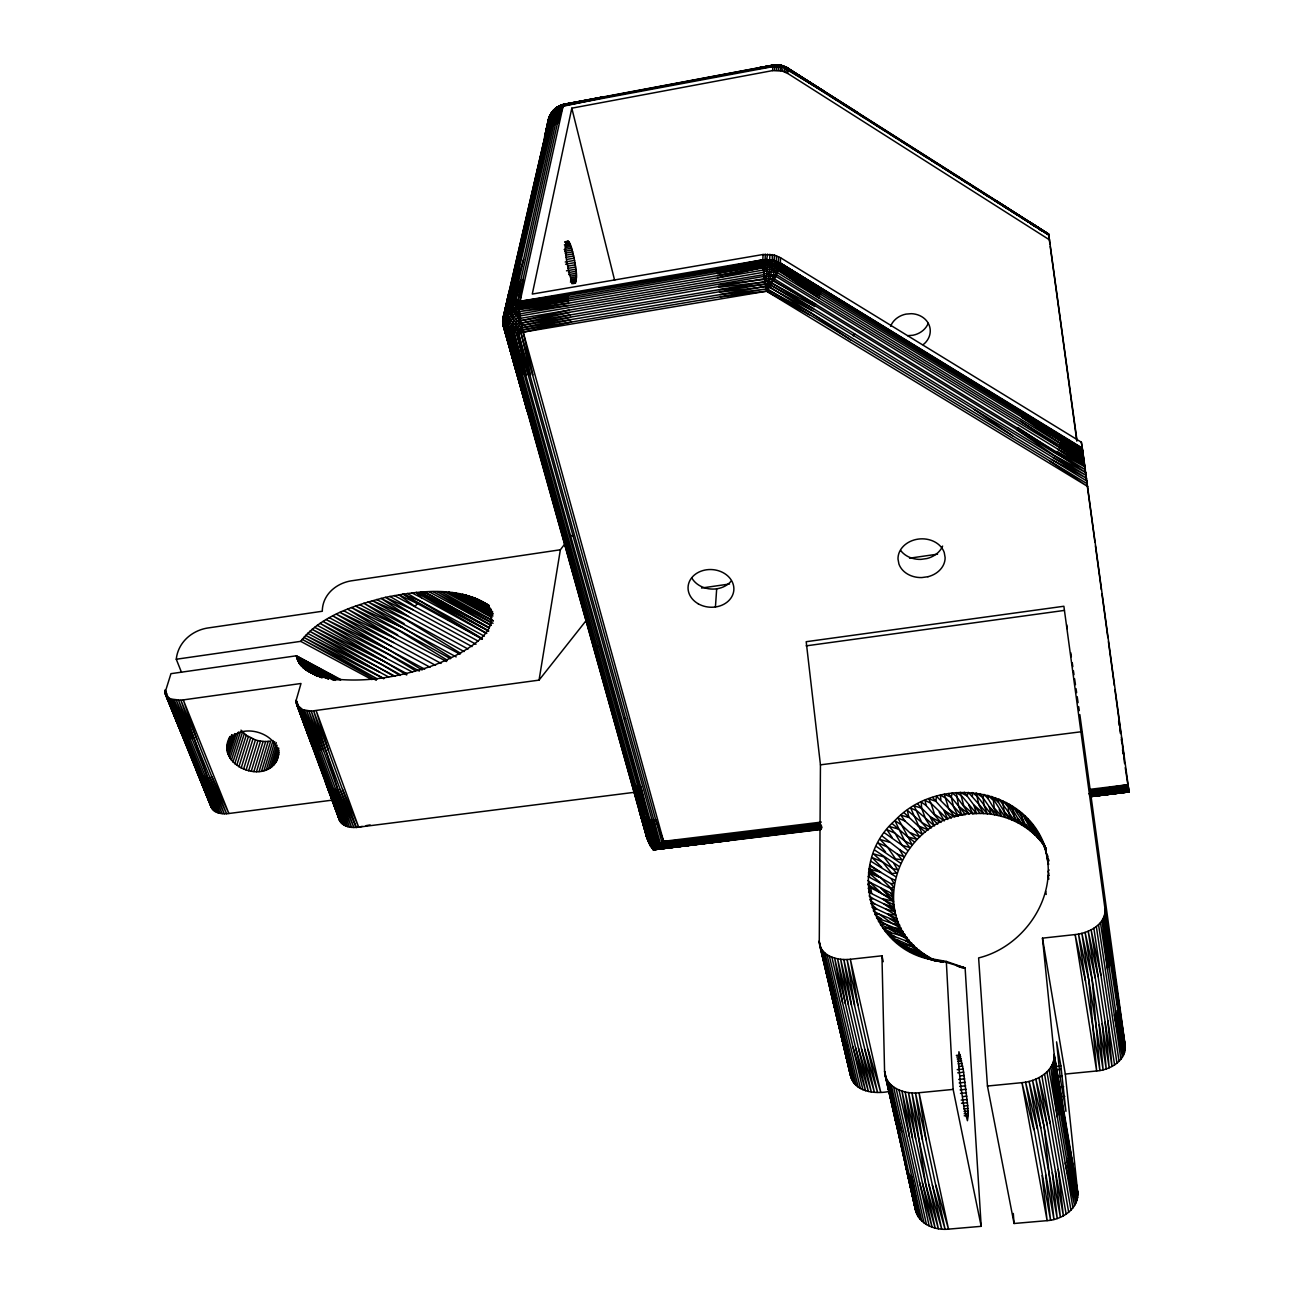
<?xml version="1.0" encoding="UTF-8"?>
<svg xmlns="http://www.w3.org/2000/svg" width="1294" height="1294" viewBox="0 0 1294 1294"><rect width="100%" height="100%" fill="white"/><g stroke="black" fill="none" stroke-linecap="round" stroke-linejoin="round"><path stroke-width="1.5" d="M934.689 960.569L921.344 956.379L930.936 959.55C867.093 947.337 846.939 862.564 894.882 820.606C936.484 775.769 1022.648 785.151 1044.614 845.5L1038.661 834.096M968.219 1115.428L967.443 1120.701L964.062 1108.068L960.552 1084.663L958.401 1062.099L958.919 1051.731L963.189 1069.07L967.718 1105.691L968.219 1115.428L964.208 1115.8M1076.964 440.219L1048.771 234.78L823.437 91.437L782.595 67.094L772.825 66.641L557.536 106.852C548.381 112.513 547.233 123.933 545.631 133.508L503.851 314.507C501.085 325.101 512.828 335.955 523.229 332.137L766.598 291.199L775.591 276.835L777.257 262.213L771.936 259.884L762.813 259.819L520.107 301.308C508.202 302.747 499.808 315.558 503.641 327.075L526.901 409.195M1100.466 922.606L1114.328 1014.917L1122.432 1057.085L1109.12 967.216L1103.378 918.271L1124.535 1052.572L1104.914 913.71L1125.295 1047.897L1105.027 909.132C1105.933 924.725 1088.448 933.249 1075.104 934.575L1042.479 938.15L1065.302 1074.052L1096.649 1070.979C1109.896 1069.976 1126.443 1060.773 1125.165 1045.568L1105.027 909.132L1063.878 606.255L806.194 641.711L820.445 764.835L819.264 943.31L850.514 1075.379C854.25 1092.54 876.087 1094.32 890.191 1091.279M729.395 840.55L654.052 849.721L650.348 845.839L505.873 329.469C506.294 321.543 512.375 315.235 518.684 311.094L523.019 279.472L561.143 106.415L564.216 104.248L602.729 97.196M576.267 278.485C578.353 274.91 568.842 224.687 565.543 246.863C563.715 250.243 572.611 298.898 576.267 278.485L570.638 279.455M1045.212 847.279L1042.026 841.003C1063.264 888.962 1027.436 946.06 978.62 957.916L987.451 1086.038L1014.059 1223.493L1047.121 1220.646C1061.792 1219.773 1078.937 1208.919 1077.724 1192.55L1065.302 1074.052M509.707 290.228L504.611 312.55C504.175 321.785 512.521 328.466 519.848 332.526L522.355 328.967L521.191 323.096L510.726 305.74L555.757 108.955L557.261 107.289L560.092 105.59L773.602 65.541L781.641 66.285L782.417 71.073L787.739 73.451L1049.58 239.908M633.057 783.096L653.195 849.754L663.596 841.326L523.229 332.137C516.71 325.7 506.294 319.294 506.811 308.942L551.535 112.966L552.781 111.494L559.639 105.865L563.359 104.41L773.311 65.04L781.625 65.379L780.67 66.641L775.834 65.848L757.216 68.922M976.792 813.279C898.44 812.681 857.421 924.175 935.433 960.455L913.645 953.209M1129.064 791.896L1090.955 796.522L1129.064 791.896L1082.48 449.325L821.609 289.5L780.314 263.086L780.525 257.749L774.378 255.08L763.088 254.497L532.271 294.062L571.802 108.178L772.615 70.604L782.417 71.073M787.739 73.451L787.884 69.472C782.369 66.043 776.578 63.455 787.431 67.789L823.275 90.823L787.237 68.113L781.172 65.654M552.554 113.71L553.476 111.963C550.128 112.044 546.181 122.445 549.61 121.749M1082.706 450.846L821.383 290.907L780.201 264.3L778.373 262.003L778.584 256.681M786.056 72.496L786.218 68.517L783.549 65.865L782.902 66.77M821.739 828.111L656.559 847.958L512.521 332.509L510.467 332.073C495.651 323.484 508.267 306.629 519.881 302.553L717.151 268.699L762.813 259.819L775.155 261.55L776.303 261.113L776.529 255.775M784.277 71.688L784.439 67.725M1082.48 449.325L1082.285 448.047L780.314 263.086L775.155 261.55L774.152 260.401L774.378 255.08M1087.381 483.859L767.989 289.338L772.583 265.771L772.178 254.562M780.492 70.604L780.67 66.641M1050.259 461.408L1087.753 486.528L766.598 291.199L770.771 260.579L769.671 259.56L769.914 254.239M778.535 70.345L778.729 66.366M1087.009 481.109L810.788 312.857L766.145 288.999L763.832 274.635L767.633 254.125M776.562 70.248L776.756 66.269L777.791 65.784M527.337 411.395L503.641 327.075L503.042 318.599L504.628 313.18L508.235 307.325L552.781 111.494L555.191 109.02L557.439 107.936L518.732 281.073L515.643 302.521L517.179 304.041L717.135 270.139L762.781 261.048L765.077 259.528L765.352 254.206M774.572 70.345L774.782 66.366L776.756 66.269M762.813 259.819L763.088 254.497M772.615 70.604L772.825 66.641M504.611 312.55C501.457 321.333 510.127 328.369 516.516 332.752L659.228 845.791L821.641 826.17M647.372 835.051L647.146 838.787L650.348 845.839L503.334 324.519L503.415 316.286M515.352 367.997L502.962 322.481L507.782 298.202L503.042 318.599L503.107 317.79M715.436 606.983L716.682 588.802M647.55 834.97L647.146 838.787L503.981 328.078C503.172 317.887 512.214 310.77 519.638 305.627L765.563 263.103L779.489 266.143L775.591 276.835L764.01 275.832M639.495 811.548L647.146 838.787L504.563 329C504.725 319.343 512.764 312.922 519.606 307.438L765.239 264.866L779.538 267.243L1082.965 452.593M514.09 303.281L519.784 312.905C514.624 315.849 501.781 328.547 510.467 332.073L655.346 848.751L820.186 828.953M551.179 113.144L505.598 310.689C505.42 320.621 514.737 328.708 523.229 332.137L571.527 322.028L766.145 288.999L719.998 294.628L522.129 327.77L518.765 325.764L512.667 318.89L507.83 308.57L513.572 303.443L518.732 281.073M646.191 829.535L646.402 836.199M227.615 743.937C237.498 718.817 284.696 733.504 277.142 759.934C264.154 786.315 213.736 764.22 230.041 736.448L227.146 745.926M646.207 829.81L645.852 833.546L645.463 830.845M769.671 259.56L768.248 261.679L765.498 283.337L770.917 284.34L773.974 272.597L775.155 261.55M548.43 119.905L544.936 135.336L548.915 118.045L544.612 139.202M548.43 122.04L549.157 119.889L548.915 121.879M503.867 316.998L503.544 326.007L515.433 369.097M582.154 101.466L599.3 98.247L563.359 104.41L559.251 107.079L520.819 280.167L517.843 301.809L507.96 309.735L503.301 317.871M522.566 374.516L512.521 332.509L515.837 325.587L520.786 320.702L569.295 310.107L766.274 275.978M513.572 303.443L516.775 282.189L523.569 259.479M557.536 106.852L554.188 110.152L514.98 283.483L511.631 304.559L520.447 318.324L520.786 320.702L765.999 278.42L774.491 278.954L1085.423 469.738L1055.791 453.498L772.324 279.585M340.759 679.56L296.342 655.799L170.954 673.673L165.001 692.743L166.764 696.431L170.679 699.019L180.901 700.232L301.001 683.491L296.18 700.232L296.763 704.615L302.812 709.743L311.256 711.102L539.048 680.126L560.367 549.772L565.235 543.399M513.346 284.955L509.415 308.215L514.236 317.256L521.644 325.457L767.326 283.564M779.247 263.005L779.489 266.143L780.201 264.3L821.609 289.5M560.625 105.267L775.219 64.765L775.834 65.848M506.261 307.81L507.782 300.321L506.019 307.713M821.059 829.179L653.696 849.592L508.785 330.746L512.65 322.271L519.023 316.092L519.929 313.698L518.684 311.094M569.295 310.107L520.447 318.324L514.187 323.937L510.467 332.073L520.916 374.063M550.468 114.568L548.672 120.132M503.042 318.599L508.963 292.201M516.5 303.022L520.107 301.308L563.327 105.202L602.066 97.196M549.594 116.266L503.932 314.733M508.607 296.488L518.069 255.193M518.959 251.246L528.421 209.952M529.327 206.021L544.176 141.127M514.98 283.483L509.852 305.853L510.726 305.74M520.819 280.167L514.591 304.155M523.019 279.472L517.843 301.809L519.881 302.553L568.454 295.533M951.252 818.212L935.869 801.309L936.435 796.247L948.712 808.588L958.32 816.126L953.646 807.278L951.252 797.201L952.238 792.963L956.509 796.473L969.174 814.12L958.676 806.275L956.25 792.559L961.814 796.069L976.469 813.554C1003.772 812.26 1031.949 825.426 1046.328 849.074L1046.021 848.168M544.467 137.229L548.171 121.782M764.01 260.159L762.845 264.138L763.832 274.635L519.023 316.092M980.124 813.489L967.152 796.004L968.268 792.332L987.419 813.845L984.184 805.919L983.068 797.735L984.006 794.387L988.293 798.948L998.143 815.527L989.263 806.793L980.124 793.61M551.535 112.966L555.773 108.89L550.371 127.233M893.329 890.628L880.664 877.72L869.131 868.856L881.004 872.447L869.891 865.023L869.633 871.315L890.838 883.624L893.636 887.086L890.838 888.703L868.177 876.604M548.915 128.607L553.929 109.974L558.215 107.451M275.137 763.525L279.035 750.342M276.269 761.778L279.051 752.364M277.142 759.934L278.873 754.24M270.381 767.892L277.11 745.263M272.177 766.582L277.773 747.738M273.762 765.126L278.792 748.175M266.257 769.946L274.716 741.672M268.392 769.008L276.269 742.627M263.96 770.69L273.034 740.524M551.988 126.019L557.439 107.936M259.059 771.564L268.198 741.397L270.656 741.074L261.55 771.24M256.487 771.693L265.658 741.527L268.198 741.397M253.867 771.596L263.103 741.43L265.658 741.527M248.642 770.771L257.943 740.621L263.103 741.43M251.246 771.289L260.515 741.138M549.578 117.948L553.282 110.314M553.735 124.984L559.251 107.079L601.564 98.101M246.07 770.059L255.419 739.925L246.248 735.235L240.991 730.156M550.274 117.705L550.872 115.781L549.287 116.929M243.579 769.137L252.961 739.02M238.889 766.776L248.351 736.658M241.169 768.038L250.599 737.92M555.611 124.127L561.143 106.415L560.27 106.205M236.737 765.336L246.248 735.235M234.764 763.751L244.307 733.666M557.568 123.464L563.116 105.946M231.383 760.193L240.393 732.032M232.969 762.037L242.544 731.967M228.892 756.278L236.139 733.763M230.025 758.284L238.452 732M230.558 738.518L231.755 734.782M227.048 750.051L231.901 735.073M227.404 752.154L232.855 735.283M228.019 754.224L234.667 733.601M226.968 747.981L230.607 736.739M785.296 67.628L785.539 66.803L781.382 65.347M181.483 672.314L176.275 659.244C178.022 642.002 192.644 629.838 209.03 627.816L322.287 611.253C322.432 594.075 337.168 582.478 352.906 580.602L560.367 549.772M504.628 313.18L505.598 310.689M786.218 68.517C789.647 68.453 783.727 65.137 785.167 68.226M517.147 332.687L521.725 326.153M774.88 65.169L757.669 67.967M779.101 65.266L779.732 65.929M853.328 335.874L854.671 333.771M1049.111 869.94L1048.189 871.347L1048.949 874.129M550.759 113.775L552.813 111.074M554.803 109.197L550.888 114.293M176.275 659.244L300.693 641.355C321.09 615.54 354.766 605.204 385.45 597.359C419.418 590.711 458.497 585.6 489.181 605.576M517.81 314.248L763.557 272.306L764.414 271.109L777.532 272.727L1084.097 460.324M987.451 1086.038L1021.953 1082.657C1036.785 1081.46 1054.998 1071.286 1054.173 1054.416L1042.479 938.15M869.633 871.315L868.565 872.722L869.633 876.814M539.048 680.126L586.489 620.149M717.167 271.805L763.573 261.534L780.201 264.3M551.713 112.368L553.978 109.683M518.473 322.627L521.191 323.096L570.056 314.976L764.883 281.898L765.741 280.879L771.645 281.979L773.294 281.105L816.013 304.365M893.976 908.776L872.997 898.586L869.875 899.734L874.663 903.859L885.533 908.954L895.124 911.752L892.714 903.827L893.442 901.271L880.988 888.266L893.232 897.729L891.776 898.812L870.636 887.781L867.983 884.368L869.956 882.314L893.2 894.17L890.838 888.703M776.238 273.309L775.688 275.573L764.188 273.438L763.557 272.306M568.762 305.4L519.751 311.498L763.314 270.074L764.657 268.893L778.325 270.786L1083.741 457.898M518.198 372.818L504.789 327.883M554.511 109.133L556.63 107.386M557.099 107.596L560.868 106.367M502.978 322.772L503.641 327.075C501.959 316.561 511.648 308.732 519.735 303.993L568.389 297.183M559.639 105.865L564.605 104.361L558.102 106.529M1083.256 454.566L779.004 268.958L764.932 266.807L717.555 277.806M769.154 283.904L1053.154 457.607L1086.232 475.448L813.522 308.7L770.723 285.327L719.998 294.628M770.771 260.579L771.936 259.884M555.854 108.114L560.092 105.59M559.671 106.334L564.216 104.248L561.693 104.895M561.839 105.962L601.791 97.535M772.987 261L774.152 260.401M652.435 848.848L507.652 331.248L508.785 330.746M557.261 107.289L559.251 107.079L557.924 107.628M563.634 105.704L565.219 105.024L562.825 104.733M654.958 849.624L660.716 848.039M506.811 308.942L507.83 308.57M784.827 67.595L787.431 67.789M561.24 105.396L563.586 104.668M553.606 110.637L554.56 110.346M562.275 104.798L602.373 97.082M782.595 67.094L783.501 66.851M911.704 943.067L895.044 936.727L885.112 931.065L907.11 937.471L884.562 923.706L880.47 924.709L905.04 934.527L895.027 927.992L878.4 921.377M569.651 312.55L521.191 323.096L517.616 327.172L514.462 332.687L524.377 374.839M521.644 325.457L570.056 314.976M522.129 327.77L570.508 317.386M771.596 65.59L760.079 68.048L771.806 65.913M773.521 65.185L777.645 65.201M517.665 309.412L717.377 275.654L762.959 265.966L764.932 266.807M521.385 330.132L570.994 319.747M717.248 273.649L762.845 264.138L765.239 264.866M508.235 307.325L509.205 307.115M757.896 68.097L775.041 64.862M757.33 68.372L772.987 65.396L774.782 66.366M564.006 104.765L578.353 102.177M603.117 97.535L626.668 93.119M630.599 92.375L640.401 90.531M644.331 89.804L667.882 85.388M671.812 84.644L681.614 82.816M685.545 82.072L709.096 77.656M713.026 76.928L750.31 69.925M754.24 69.197L758.155 68.453M777.257 262.213L780.314 263.086L1082.366 448.646L1061.598 436.466L1082.593 450.053L1061.549 437.938L1082.835 451.687L1061.355 439.572L1022.486 414.031M311.336 744.034L296.31 703.24L339.61 820.493C343.8 828.338 354.685 828.354 362.191 826.365M366.137 825.637L370.1 824.925M564.685 241.832L568.438 241.169M565.187 242.512L568.939 241.849M565.704 243.385L569.473 242.722M564.378 244.809L570.007 243.822M564.928 246.086L570.557 245.1M565.478 247.558L571.107 246.572M564.152 249.516L571.657 248.205M564.702 251.295L572.191 249.985M565.235 253.187L572.724 251.877M565.737 255.209L573.226 253.899M566.222 257.296L573.711 256.002M566.675 259.463L574.164 258.169M565.235 262.003L574.585 260.385M565.607 264.235L574.973 262.617M567.823 266.127L575.296 264.833M568.115 268.343L575.604 267.033M566.497 270.818L575.846 269.201M772.987 65.396L757.491 68.048L775.413 64.91L773.602 65.541M565.009 104.685L578.499 102.372M582.349 101.725L586.198 101.061M590.048 100.398L593.897 99.735M568.551 272.565L576.04 271.271M568.681 274.554L576.17 273.277M570.638 276.107L576.251 275.153M570.67 277.854L576.283 276.884M570.557 280.879L576.17 279.908M570.411 282.124L576.04 281.154M572.094 282.852L575.846 282.205M571.835 283.693L575.604 283.046M717.151 268.699L763.573 261.534M717.377 275.654L763.12 267.955L764.657 268.893M717.135 270.139L762.797 262.488L765.563 263.103M520.528 327.398L522.663 330.002L571.527 322.028M821.286 824.957L688.618 841.1L659.228 845.791L653.713 819.652L517.762 331.345M1090.842 790.408L1128.142 784.682L1090.858 789.227M1091.068 791.896L1128.352 786.267L1090.891 790.683M520.107 301.308L568.584 294.078M516.743 307.859L568.438 301.001M1089.305 793.481L1128.546 787.69L1091.101 792.138M1089.467 794.581L1128.708 788.936L1089.322 793.643M701.542 588.026L729.541 583.998M909.553 558.183L937.552 554.155M821.981 827.206L656.559 847.958L649.847 819.328L513.152 330.245M1091.57 795.195L1128.837 789.987L1089.483 794.726M806.13 645.868L1064.428 610.412M568.389 299.011L519.638 305.627L517.179 304.041M689.928 844.109L655.346 848.751L640.659 786.267M658.727 848.767L662.657 848.249M666.572 847.732L672.443 846.955M676.374 846.422L682.245 845.645M688.133 844.869L692.047 844.351L688.133 844.82M1091.78 796.247L1099.593 795.228M1103.507 794.71L1109.362 793.934M1113.277 793.416L1119.132 792.656L1113.261 793.254M1125.004 791.879L1129.064 792.106M333.351 799.999L228.892 813.505C222.649 814.282 214.076 813.683 211.197 807.052L165.001 692.743L212.653 809.526M690.349 844.707L654.214 849.365L644.849 817.759L637.166 785.393M519.654 309.395L568.567 303.136M820.445 764.835L1081.477 731.725M656.802 849.301L691.772 844.869L654.214 849.365L646.385 818.423M727.762 840.502L653.195 849.754L644.849 817.759M634.125 792.349L356.238 827.448L340.209 789.566L311.256 711.102L323.646 750.698L351.596 827.367L335.647 789.178L306.727 710.762L319.343 749.986L347.455 826.575L331.717 788.078M720.467 296.941L766.598 291.199L809.381 314.83M820.428 823.599L662.107 842.96L520.544 331.313M653.195 849.754L690.737 845.079M655.751 819.603L663.596 841.326L821.318 822.094M688.618 841.1L660.652 844.464L653.713 819.652M1091.586 795.341L1128.95 790.844L1091.715 795.729L1097.603 795.131M1103.475 794.435L1107.389 793.966M1124.987 791.831L1128.902 791.362L1125.246 767.617M698.016 843.623L701.979 843.138M707.947 842.426L713.9 841.698M717.879 841.213L723.847 840.485M729.8 839.774L735.768 839.046M741.721 838.318L745.7 837.833M751.652 837.121L755.631 836.636M761.6 835.908L767.552 835.18M771.531 834.711L777.5 833.983M783.452 833.255L787.431 832.77M793.384 832.058L799.352 831.33M803.331 830.845L809.284 830.117M815.252 829.405L819.215 828.92M1091.699 796.004L1129.015 791.475M654.052 849.721L821.092 829.454M953.646 816.077L965.534 814.638L948.259 793.529M719.124 289.775L765.288 284.324L766.921 285.958M719.545 292.234L765.708 286.702L767.957 288.562L769.364 287.381L812.179 310.803M718.38 284.858L764.511 279.455L765.741 280.879M718.736 287.317L764.883 281.898M666.588 847.344L670.502 846.891M676.374 846.195L680.304 845.742M689.508 843.3L657.853 846.972L649.847 819.328M883.236 961.685L881.958 955.797L850.368 959.275C838.997 960.552 824.149 957.463 819.765 945.477L850.514 1075.379L819.118 941.094L850.336 1073.098M727.988 839.482L766.646 835.439M956.315 1055.403L960.31 1054.998M956.751 1057.052L960.746 1056.648M957.22 1059.01L961.199 1058.621M957.689 1061.258L961.685 1060.87M958.191 1063.781L962.17 1063.377M958.692 1066.515L962.671 1066.127M804.512 829.341L820.17 827.772M957.22 1069.669L963.189 1069.07M957.738 1072.791L963.69 1072.208M960.229 1075.864L964.208 1075.476M1056.955 1066.288L1060.87 1065.9L1065.949 1111.352L1060.32 1078.533L1056.567 1041.864L1060.87 1065.9M958.741 1079.439L964.693 1078.856M1057.457 1069.701L1061.371 1069.313M959.21 1082.9L965.178 1082.318M959.663 1086.394L965.631 1085.812M1058.427 1076.705L1062.342 1076.317M921.797 1221.018L901.74 1131.765L889.366 1083.207L918.271 1216.781L886.39 1078.792L916.006 1211.993L884.578 1071.383L915.392 1209.469C918.255 1224.075 935.044 1230.594 948.502 1229.138L981.192 1226.324L953.144 1089.402L919.047 1092.734C904.91 1094.578 885.549 1087.801 884.578 1071.383L881.958 955.797M960.099 1089.904L966.068 1089.322M960.504 1093.381L966.472 1092.799M962.865 1096.584L966.844 1096.196M1059.77 1087.17L1063.7 1086.782M961.199 1100.094L967.168 1099.512M961.491 1103.264L967.459 1102.682M963.723 1106.063L967.718 1105.691M1060.902 1096.697L1064.833 1096.325M963.917 1108.877L967.912 1108.489M964.062 1111.449L968.074 1111.061M964.176 1113.762L968.171 1113.39M727.584 838.674L689.071 842.297L657.853 846.972L651.739 819.571M765.142 831.783L804.14 828.306M726.759 836.458L765.53 832.996M764.738 830.392L803.768 827.076M907.66 335.664L912.901 335.259A20.235 17.695 -7.2 0 0 928.219 323.322M663.596 841.326L688.182 839.709M964.273 792.235L967.152 796.004L960.261 792.316L963.723 805.58L972.813 813.764L976.469 813.554L973.945 805.127L983.78 813.586L979.073 805.369L976.194 793.012L983.068 797.735M890.838 883.624L894.105 883.559L891.162 878.561L869.989 865.832M623.676 718.396L625.698 718.461M570.961 535.538L572.983 535.667M777.176 64.781L779.57 64.991M776.998 65.104L781.657 65.735M935.869 960.811L909.941 951.365L934.527 960.552L925.339 957.689L946.318 961.426L965.114 967.944L981.192 1226.324M961.232 967.605L965.114 967.944L942.016 961.07M874.663 903.859L870.83 903.487L876.669 909.019L897.114 918.562M917.317 953.581L906.366 949.343L928.801 956.945L907.773 947.661L902.905 947.176L925.647 954.972L917.333 950.977L899.573 944.846M907.773 947.661L896.386 942.356L916.88 948.195L890.434 936.969L895.044 936.727L887.7 934.09M787.237 68.113L822.968 90.418M488.954 627.59L425.613 592.749L420.534 592.118L423.607 595.191L488.647 630.922L420.534 592.118L488.97 627.897M340.597 680.078L296.342 655.799C300.305 674.303 323.451 677.49 339.125 679.431C367.593 681.728 396.287 677.102 423.445 668.691C446.77 662.075 520.609 629.644 478.926 599.915M899.055 940.625L893.329 939.735L903.309 944.28M1049.337 875.52L1048.075 875.326L1048.836 879.192M786.995 68.582L823.437 91.437M958.741 966.78L965.114 967.944L956.298 965.647M779.295 64.959L781.625 65.379M772.89 65.913L773.893 66.123M903.131 931.486L895.027 927.992L901.368 928.364L892.213 923.447L876.523 917.947L884.562 923.706M922.347 956.104L917.446 954.875L934.43 960.649M892.067 823.502L907.595 836.797L917.074 839.385L901.465 824.941L894.882 820.606L904.635 840.89L909.828 847.619L901.95 845.16L884.433 832.802M908.97 944.232L914.227 945.688L905.104 940.495L909.326 940.317L887.781 928.251L882.702 927.944L891.275 932.602M255.419 739.925L257.943 740.621M898.117 829.001L889.399 826.494L895.044 833.255L901.95 845.16L907.676 850.546M937.762 960.52L943.504 962.154M889.722 842.313L880.066 839.466L887.49 847.069L897.389 854.153L903.746 856.66L899.524 849.592L882.184 836.086M937.713 824.1L921.587 808.135L914.13 805.887L921.813 822.499L928.299 829.923L917.931 825.734L904.037 812.664M940.317 961.879L933.556 959.76L936.662 961.07M922.59 952.853L917.333 950.977L919.678 950.589L913.046 947.742M868.549 892.1L893.831 904.781M871.962 907.207L876.669 909.019L873.288 910.847L878.998 914.065L898.359 921.894L887.458 913.904L896.03 915.181L885.533 908.954M423.607 595.191L416.231 592.474L421.553 597.796L486.528 633.478M596.874 645.997L598.443 646.579M482.177 639.058L417.299 603.489L403.13 594.059L419.45 600.562L484.36 636.195M939.25 961.119L942.21 962.332M880.664 877.72L868.565 872.722L880.664 882.993M891.162 878.561L894.752 880.049M951.252 797.201L944.28 794.273L948.712 808.588L954.762 817.096L943.892 810.206L947.774 819.474L930.968 803.283L928.752 798.851L935.869 801.309L932.57 797.46M776.303 261.113L778.373 262.003M910.798 832.899L919.727 836.846L914.26 829.195L905.04 821.092L900.867 815.188L908.873 817.484L907.304 810.27L921.813 822.499L931.356 827.853L925.889 819.49L921.587 808.135L921.296 802.07L926.197 805.58L940.997 822.418L930.16 816.757L934.494 825.912L917.155 810.998L910.669 808.006L922.476 834.42L914.26 829.195M905.04 821.092L897.826 817.84L912.124 844.772L904.635 840.89L895.044 833.255L886.843 829.6L892.245 837.703M475.998 644.266L412.948 609.765L385.45 597.359L410.732 613.097L472.003 646.596M456.167 656.899L401.933 627.364L355.543 606.061L450.522 658.711M506.407 330.601L507.167 330.957L505.873 329.469M424.707 669.192L389.64 650.219L326.169 619.583L419.369 671.101M406.704 674.983L384.334 661.525L314.571 627.299L400.315 674.659M410.732 613.097L381.051 598.378L408.532 616.526L468.024 649.038M435.56 665.342L393.538 642.552L336.343 614.165L391.564 646.385L430.109 667.267M411.896 592.911L421.553 597.796M460.098 654.198L363.824 603.23L451.185 657.546M446.656 661.525L347.568 609.134L395.576 638.718L441.092 663.418M335.065 680.272L297.83 661.056L333.27 680.175M391.564 646.385L332.833 615.928L422.135 669.968M324.94 677.263L328.466 679.107M412.365 672.023L320.071 623.384L384.334 661.525M493.127 621.023L437.113 591.617L493.014 623.304M328.498 678.299L298.736 662.722L328.547 678.913M321.931 677.425L302.699 667.332L322.044 677.716M321.155 677.441L315.914 674.692L321.219 677.522M338.947 679.9L296.617 657.595L337.103 679.997M492.933 614.084L452.318 592.571L491.785 614.86M394.282 595.531L478.214 641.112M326.379 678.363L299.852 664.307L324.115 677.555M318.502 676.196L304.43 668.739L318.599 676.358M313.245 673.656L318.47 676.422M488.598 631.051L416.231 592.474L486.706 633.316M297.119 659.358L335.583 679.884M331.749 678.541L335.275 680.401M301.178 665.86L322.093 677.021M318.761 675.63L322.287 677.522M317.709 676.244L306.338 670.082L316.787 675.678M308.457 671.36L317.337 676.099M491.17 622.657L433.069 591.601L491.267 625.277M376.683 599.478L408.532 616.526L372.348 600.659L464.061 651.561M310.77 672.54L317.806 676.309M1051.731 459.548L1086.62 478.295L1053.154 457.607M490.28 608.212L465.63 594.981L491.316 609.393M492.982 615.993L448.678 592.199L491.72 616.979M359.651 604.605L401.933 627.364M388.637 676.988L307.551 633.284M383.817 678.477L305.546 635.305L379.821 672.233L309.719 631.278L395.317 676.341M300.693 641.355L371.879 679.576M343.735 610.752L395.576 638.718L339.982 612.434L393.538 642.552M329.436 617.739L389.64 650.219M317.24 625.326L407.173 673.851M765.077 259.528L766.242 260.159M490.685 609.49L462.508 594.237L491.607 610.833M771.645 281.979L772.033 283.24L814.799 306.532M428.961 591.682L490.911 625.439M874.695 850.077L898.958 866.365M459.241 593.59L492.739 611.916M444.926 591.908L491.639 617.4M487.903 605.252L474.105 597.699L488.113 605.543M488.744 605.43L476.596 598.766L488.97 605.624M488.631 606.158L471.437 596.696L488.825 606.595M1022.26 415.649L1060.983 441.335L1083.11 453.563L1061.355 439.572M1056.972 451.396L1085.035 466.94L1058.039 449.293L773.505 274.878M484.619 603.085L481.077 601.144L487.984 604.961M376.279 680.304L302.117 639.333L377.33 678.897L303.75 637.327L383.736 678.703M468.606 595.79L489.197 607.193M455.844 593.04L492.933 613.631M441.06 591.714L493.224 620.699M870.83 861.222L895.561 876.572M489.083 627.59L424.772 591.859L425.613 592.749M776.61 274.749L1058.977 447.206L1084.275 461.586L1059.786 445.168L1083.919 459.079L1021.872 417.396M403.13 594.059L482.161 638.88M386.016 657.789L323.047 621.476L387.796 654.02L415.212 670.632M389.866 596.405L412.948 609.765M1060.465 443.211L1083.579 456.733M876.313 846.47L900.414 863.066M397.646 634.885L351.515 607.565L399.781 631.1L447.368 660.263M407.529 593.445L482.436 638.718M393.327 675.969L312.048 629.272L382.733 665.165L399.975 675.5M518.571 319.375L520.786 320.702M404.116 623.676L368.062 601.904L406.316 620.052L460.632 653.341M983.149 388.426L1082.366 448.646M1084.841 465.565L1058.039 449.293L1084.647 464.206L1020.642 421.246M779.441 264.494L821.383 290.907M780.525 257.749L1081.363 442.208L1082.285 448.047M772.033 283.24L813.522 308.7M1058.977 447.206L1084.453 462.88M1000.699 204.355L1048.641 234.279L1049.935 244.404M780.314 263.086L943.342 364.051M1035.879 227.032L1031.043 223.846L1048.69 234.78L996.558 201.088M994.908 200.198L1048.69 234.78M1048.658 234.117L788.208 68.695L796.473 74.114M1048.625 234.117L1029.328 221.775L1048.641 234.279M822.547 90.208L858.181 112.821M1048.625 234.004L785.507 66.706L787.868 68.728M789.275 69.973L796.02 74.259M799.401 76.411L814.589 86.067M824.731 92.521L799.789 76.281M829.81 95.756L836.587 100.059M839.984 102.21L846.761 106.529M850.142 108.68L856.919 112.999M860.3 115.15L865.395 118.385M870.474 121.62L885.711 131.309M890.79 134.544L895.885 137.779M900.964 141.014L907.741 145.316M911.122 147.484L917.899 151.786M921.279 153.954L928.057 158.256M931.454 160.407L936.532 163.642M941.611 166.877L956.848 176.582M961.943 179.817L967.022 183.036M972.101 186.271L978.879 190.59M982.259 192.741L989.037 197.06M994.115 200.279L999.178 203.498M1002.543 205.649L1007.605 208.868M1010.97 211.003L1017.715 215.289M1021.079 217.441L1027.824 221.727M787.884 69.472L1048.836 235.12M889.69 918.756L899.783 925.161L892.213 923.447L878.998 914.065L874.809 914.437L881.635 918.966M1060.983 441.335L1083.418 455.634M1031.043 223.781L1035.863 226.871M1039.082 228.941L1042.301 230.995M996.137 200.602L1048.722 234.489M821.997 90.176L785.377 66.803L785.895 67.822M899.524 849.592L905.638 853.571M779.942 265.691L821.027 292.493M867.983 884.368L893.442 901.271L882.605 898.732L894.397 908.291L883.915 903.891L895.124 911.752M1039.114 229.151L1042.333 231.27M820.509 294.223L777.354 265.302M819.846 296.083L777.241 267.098M819.07 298.041L777.015 269.055M850.514 339.853L810.788 312.857L768.555 286.265M869.115 895.933L872.997 898.586M1017.78 427.489L1085.828 472.585L1054.513 455.585L1016.599 429.608M974.382 409.616L1012.539 435.69M764.156 277.029L765.999 278.42M767.374 259.447L768.507 260.304M907.595 836.797L914.534 842.038M917.931 825.734L925.339 832.107M593.218 643.522L594.237 644.461M867.983 880.486L881.635 893.523M763.314 270.074L764.414 271.109M881.667 867.223L871.93 857.453L882.654 862.047L892.731 868.565L896.532 873.126L891.792 873.531L882.654 862.047L873.224 853.733L883.948 856.951L892.731 868.565L897.664 869.73L893.976 863.664M519.606 307.438L517.972 305.238M503.075 324.293L505.372 329.857M917.672 803.897L921.587 808.135M1008.495 818.568L998.467 802.361L998.968 799.077L1015.078 821.35L1012.798 809.737L1006.02 802.393L1018.265 822.952L1017.828 818.358L1009.417 804.286M1004.063 811.257L1011.827 819.878L1008.786 813.344L1008.172 806.971L1002.543 800.663L1005.098 817.404L991.608 796.408L998.467 802.361L995.329 797.654M772.939 277.223L774.491 278.954M510.79 330.488L512.521 332.509M1047.8 863.486L1048.528 864.36L1047.914 860.688M885.565 851.953L878.108 842.928L887.49 847.069L895.529 858.86L902.015 859.831L897.389 854.153M518.473 302.02L519.735 303.993M1018.96 810.837L1027.274 828.581L1012.701 806.324L1012.798 809.737M1030.089 827.869L1035.362 835.406L1024.735 815.916L1025.544 819.62L1032.774 833.012M994.601 814.816L989.263 806.793L991.026 814.249L977.795 796.829L972.247 792.591L972.473 796.247M1026.207 824.456L1030.073 830.732M1044.42 846.13L1032.369 824.488M939.169 812.098L944.361 820.881L934.591 814.298L930.968 803.283L924.984 800.388L926.197 805.58M1021.904 813.311L1025.544 819.62M1046.28 851.129L1043.449 844.578L1045.956 848.961M1029.975 821.512L1040.15 840.55M1036.284 831.686L1034.634 827.578L1046.328 849.074M1021.354 824.682L1017.828 818.358L1024.363 826.575L1021.5 816.061L1015.887 808.507L1017.246 812.761M560.577 529.99L561.175 531.041M1045.245 846.68L1036.72 830.797L1042.349 843.284M1045.746 851.97L1047.881 856.272M776.675 271.142L777.532 272.727M1044.695 848.023L1046.28 850.999M891.145 893.766L893.232 897.729M1043.449 844.578L1046.053 850.029M1046.312 853.377L1049.03 860.801M968.818 805.192L972.813 813.764M211.925 776.707L228.892 813.505L183.311 699.973L196.72 738.874L226.563 813.732L209.612 776.788L178.588 700.313L192.143 738.89L222.147 813.651L205.309 776.416L174.318 699.989L188.099 738.211L218.249 812.907L201.638 775.365M203.384 775.979L220.126 813.36L205.309 776.416M517.163 372.025L503.447 326.088M342.651 789.486L358.681 827.222L316.205 710.762L328.466 750.698L356.238 827.448M198.807 774.346L196.559 769.04L204.015 787.577M200.327 777.888L204.096 786.752M195.879 768.733L209.984 802.442M333.593 788.725L349.461 827.06L335.647 789.178M165.923 695.299L182.373 734.927M196.219 770.14L211.197 807.052M1042.123 840.728L1043.352 843.737M1029.377 823.421L1027.42 818.649L1037.82 837.914L1037.222 835.39M196.72 738.874L180.901 700.232L207.38 776.691L224.299 813.78L209.612 776.788M192.143 738.89L176.388 700.232L190.04 738.631M166.602 693.503L165.114 689.848L167.929 697.094M181.516 733.763L165.341 694.069L211.812 808.346L197.659 772.615M188.099 738.211L172.409 699.585L186.352 737.612L216.551 812.276M170.679 699.019L186.352 737.612M213.736 810.578L164.936 691.336L180.594 731.11M195.798 767.261L172.118 707.947M169.158 698.291L215.047 811.5M205.503 791.281L209.984 802.361M320.006 765.126L296.18 700.232L302.44 717.07M322.157 770.674L324.309 776.222L322.303 770.723M336.828 810.529L296.116 701.769L338.203 815.657M341.325 823.065L297.491 705.893L340.338 821.836L327.333 785.232M325.15 781.204L338.203 815.738M296.763 704.615L312.064 745.36M328.466 750.698L313.698 711.021L337.863 789.469L353.877 827.497L340.209 789.566M323.646 750.698L308.926 711.021L321.413 750.423M303.831 720.807L307.309 730.156M325.603 782.644L339.61 820.493L326.331 784.002M319.343 749.986L304.672 710.341L317.451 749.372L345.611 825.928M302.812 709.743L317.451 749.372M299.69 708.093L342.538 824.165M310.77 739.505L312.808 745.02M318.243 759.707L320.265 765.223M301.146 708.999L343.978 825.119M298.461 707.058L313.051 746.573M331.28 795.131L335.453 806.502M958.676 806.275L961.911 815.317L946.027 798.252L940.334 795.179L940.9 799.627M999.211 809.462L1001.653 816.385L994.277 807.974L993.42 800.501L987.84 795.309L988.293 798.948M304.3 720.936L307.535 730.22M1046.62 855.755L1048.528 864.36M639.317 810.238L644.897 828.969L598.022 661.541M868.015 1049.321L880.713 1092.201L850.368 959.275L857.873 1005.034L877.542 1092.395L864.78 1049.305L843.817 959.517L851.387 1004.791L871.331 1092.039L858.569 1048.512L837.574 958.789L845.354 1003.562L865.54 1090.713L852.892 1046.749L831.88 957.139M861.626 1049.03L874.404 1092.33L864.78 1049.305M642.293 816.077L651.707 847.894L643.474 816.983M855.641 1047.752L868.371 1091.489L858.569 1048.512M935.902 1185.191L948.502 1229.138L919.047 1092.734L926.035 1139.755L945.089 1229.3L932.392 1185.11L911.963 1092.88L925.647 1184.091L935.158 1228.103L922.476 1183.169L901.967 1091.052L909.407 1136.666L929.173 1225.968M928.963 1184.738L938.376 1228.766L925.647 1184.091L915.651 1138.72L908.501 1092.54L928.963 1184.738L941.709 1229.171L932.392 1185.11M639.867 812.794L649.119 843.623L641.274 815.074M919.468 1181.988L932.084 1227.165L922.476 1183.169M503.689 324.891L510.224 348.232M511.324 352.13L596.922 657.659M526.998 410.327L503.269 323.856M835.617 998.402L823.21 951.381L854.428 1083.676L846.001 1042.511L824.974 953.096M522.663 330.002L532.885 374.823M833.837 996.639L821.739 949.537L852.989 1081.768L844.238 1040.716M1040.78 1127.915L1032.547 1080.377L1044.096 1126.653L1052.281 1172.688L1057.247 1218.527L1040.78 1127.915L1029.102 1081.412L1053.963 1219.498L1044.096 1126.653L1035.847 1079.115L1047.234 1125.133L1063.377 1215.81L1058.233 1169.452L1041.88 1075.88M1037.319 1128.918L1025.56 1082.172L1050.566 1220.21L1045.617 1174.92M1033.76 1129.646L1021.953 1082.657L1047.121 1220.646L1042.107 1175.631M571.802 108.178L614.634 280.345M899.767 1129.727L887.7 1081.072L898.101 1127.511M1050.146 1123.402L1038.969 1077.611L1047.234 1125.133M857.873 1005.034L847.069 959.517L854.606 1005.034M851.387 1004.791L840.647 959.275L848.298 1004.29M846.001 1042.511L856.159 1085.456M830.408 990.541L851.856 1079.73L842.782 1038.791M845.354 1003.562L834.646 958.078L842.572 1002.591M829.341 955.975L860.413 1088.48M827.028 954.632L858.165 1087.057M831.217 992.676L820.59 947.564L851.031 1077.595M885.419 1076.398L896.807 1125.165M905.46 1165.328L915.392 1209.469M852.892 1046.749L862.872 1089.694M516.516 332.752L526.351 375.034M518.684 332.671L528.437 375.098M520.932 332.461L530.621 375.034M909.925 1174.952L919.872 1218.98L911.898 1177.022M906.997 1170.374L916.977 1214.435L908.291 1172.736M884.821 1073.923L895.852 1122.707M1095.225 978.102L1085.1 932.376L1092.104 979.267L1099.916 1070.526L1085.488 980.917L1075.104 934.575L1096.649 1070.979L1088.836 980.221L1081.865 933.33L1092.104 979.267L1106.224 1068.925L1102.213 1023.603L1088.205 931.195L1098.153 976.711L1111.983 1066.418L1107.81 1020.659L1093.851 928.251M926.035 1139.755L915.489 1092.945L922.493 1139.69M915.651 1138.72L905.153 1091.926L912.432 1137.83M898.958 1089.936L909.407 1136.666M896.16 1088.561L926.472 1224.528M893.604 1086.976L924.013 1222.879M891.34 1085.181L901.74 1131.765M503.948 326.217L504.563 329M1065.237 1163.096L1074.586 1205.49L1050.777 1067.226L1057.279 1117.029L1072.936 1207.868M1100.887 975.126L1091.117 929.82L1098.153 976.711M1066.952 1160.669L1075.929 1202.999L1052.184 1064.752L1059.026 1114.603M1068.31 1158.13L1076.915 1200.428L1053.235 1062.196L1060.417 1112.08M507.28 329.307L507.652 331.248M1069.944 1152.873L1077.805 1195.171L1054.238 1057.004L1069.313 1155.526L1077.546 1197.807L1053.931 1059.608L1061.436 1109.476M1115.897 1012.733L1123.645 1054.853L1117.143 1010.468M1052.281 1172.688L1060.401 1217.282L1055.37 1171.183M1070.187 1150.188L1077.724 1192.55L1054.173 1054.416L1062.342 1104.154M1058.233 1169.452L1066.159 1214.112M1049.013 1069.604L1057.279 1117.029M1046.927 1071.853L1070.963 1210.116M1044.549 1073.955L1068.682 1212.203M1045.681 891.226L1046.215 894.461M1102.213 1023.603L1109.184 1067.776L1105.108 1022.228M1118.582 721.534L1119.197 725.513M1119.811 729.492L1120.426 733.472M1121.332 739.456L1121.947 743.435M1122.561 747.414L1124.082 757.378L1121.38 737.418M1122.513 749.776L1123.111 753.739M1123.726 757.702L1124.632 763.654M1107.81 1020.659L1114.587 1064.865M1111.303 962.655L1104.316 916.006L1110.381 964.968M1109.12 967.216L1102.084 920.471L1107.518 969.384M1098.541 924.612L1119.067 1061.242M1096.325 926.504L1116.965 1063.134M1112.064 957.948L1105.141 911.413L1118.048 1008.155L1125.084 1050.243L1118.582 1005.794M1114.328 1014.917L1120.895 1059.22M1085.488 980.917L1078.517 934.074L1088.836 980.221L1103.119 1069.847L1099.14 1024.767M338.899 817.549L339.125 819.07M1066.677 624.776L1067.259 628.771M1070.769 652.726L1071.351 656.721M1072.241 662.706L1072.823 666.701M1073.405 670.696L1073.988 674.692M1074.57 678.687L1075.46 684.672M1076.042 688.667L1076.624 692.662M1077.206 696.657L1078.08 702.642M1078.678 706.637L1079.261 710.632M1079.843 714.611L1125.165 1045.568M1076.834 441.173L1050.227 246.507M1081.363 442.208L1094.886 541.943M1095.42 545.939L1101.372 589.821M1101.922 593.817L1107.858 637.683M1108.408 641.678L1114.36 685.561M1114.894 689.556L1120.847 733.439M520.447 318.324L519.929 313.698M1013.299 1213.465L1014.059 1223.493M210.728 804.221L210.841 805.677M502.978 319.472L503.091 321.171M946.318 961.426L953.144 1089.402M762.781 261.048L762.797 262.488M942.614 546.084A23.324 19.248 -3.7 0 1 926.941 558.539L920.956 559.38A23.324 19.248 -3.7 0 1 900.673 550.484M731.078 581.184A22.694 18.747 3.8 0 1 691.983 578.289M923.123 344.689A20.413 17.809 -6.9 0 0 929.254 325.392A20.413 17.809 -6.9 0 0 911.38 313.682L906.043 314.102A20.413 17.809 -6.9 0 0 890.612 326.25M503.981 319.052L503.22 322.804L504.094 319.1M417.299 603.489L415.131 606.562L398.714 594.755L417.299 603.489M870.636 887.781L868.161 888.234L871.638 893.216L870.636 887.781M927.944 576.72L921.878 577.561A23.583 19.345 -3.5 0 1 898.926 564.038L898.004 559.073A23.583 19.345 -3.5 0 1 918.125 539.113A23.583 19.345 -3.5 0 1 944.248 552.554L945.121 557.552A23.583 19.345 -3.5 0 1 927.944 576.72M1128.999 791.831L1091.845 796.473L1128.999 791.831M486.463 604.314L483.034 602.438L486.544 604.395M488.307 605.738L484.813 603.813L488.21 605.738M698.162 603.748A22.936 18.844 3.9 0 0 733.827 590.193A22.936 18.844 3.9 0 0 700.879 571.236A22.936 18.844 3.9 0 0 698.162 603.748"/></g></svg>
